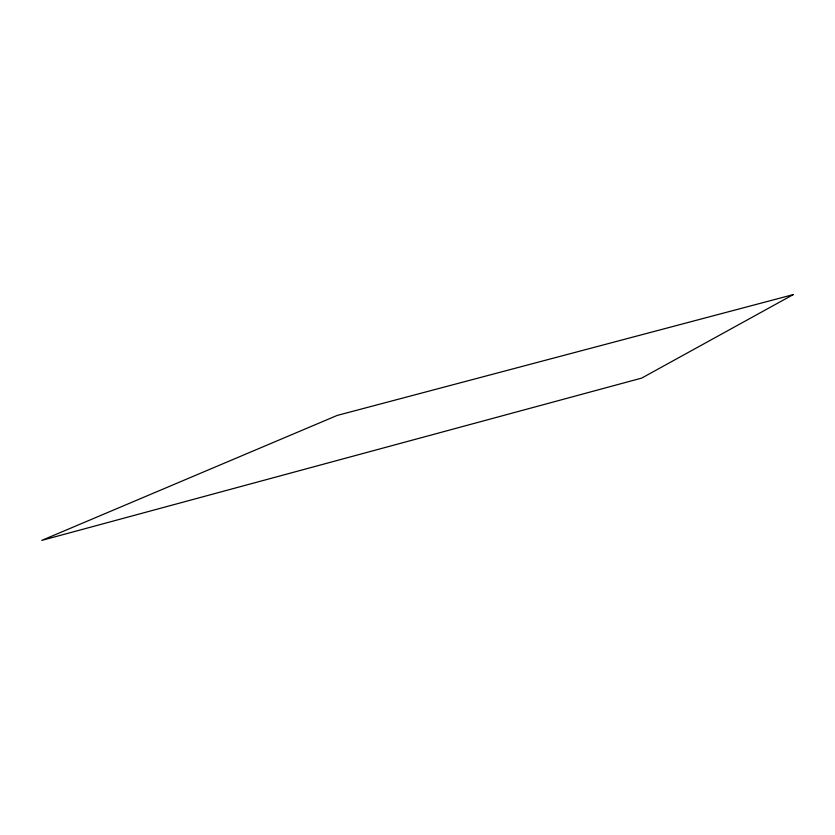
<?xml version="1.0" encoding="UTF-8"?>
<svg xmlns="http://www.w3.org/2000/svg" width="835" height="835" viewBox="0 0 835 835"><rect width="100%" height="100%" fill="white"/><g stroke="black" fill="none" stroke-linecap="round" stroke-linejoin="round"><path stroke-width="1.25" d="M793.25 294.609L641.708 378.088L41.75 540.391L337.215 415.423L793.25 294.609"/></g></svg>
